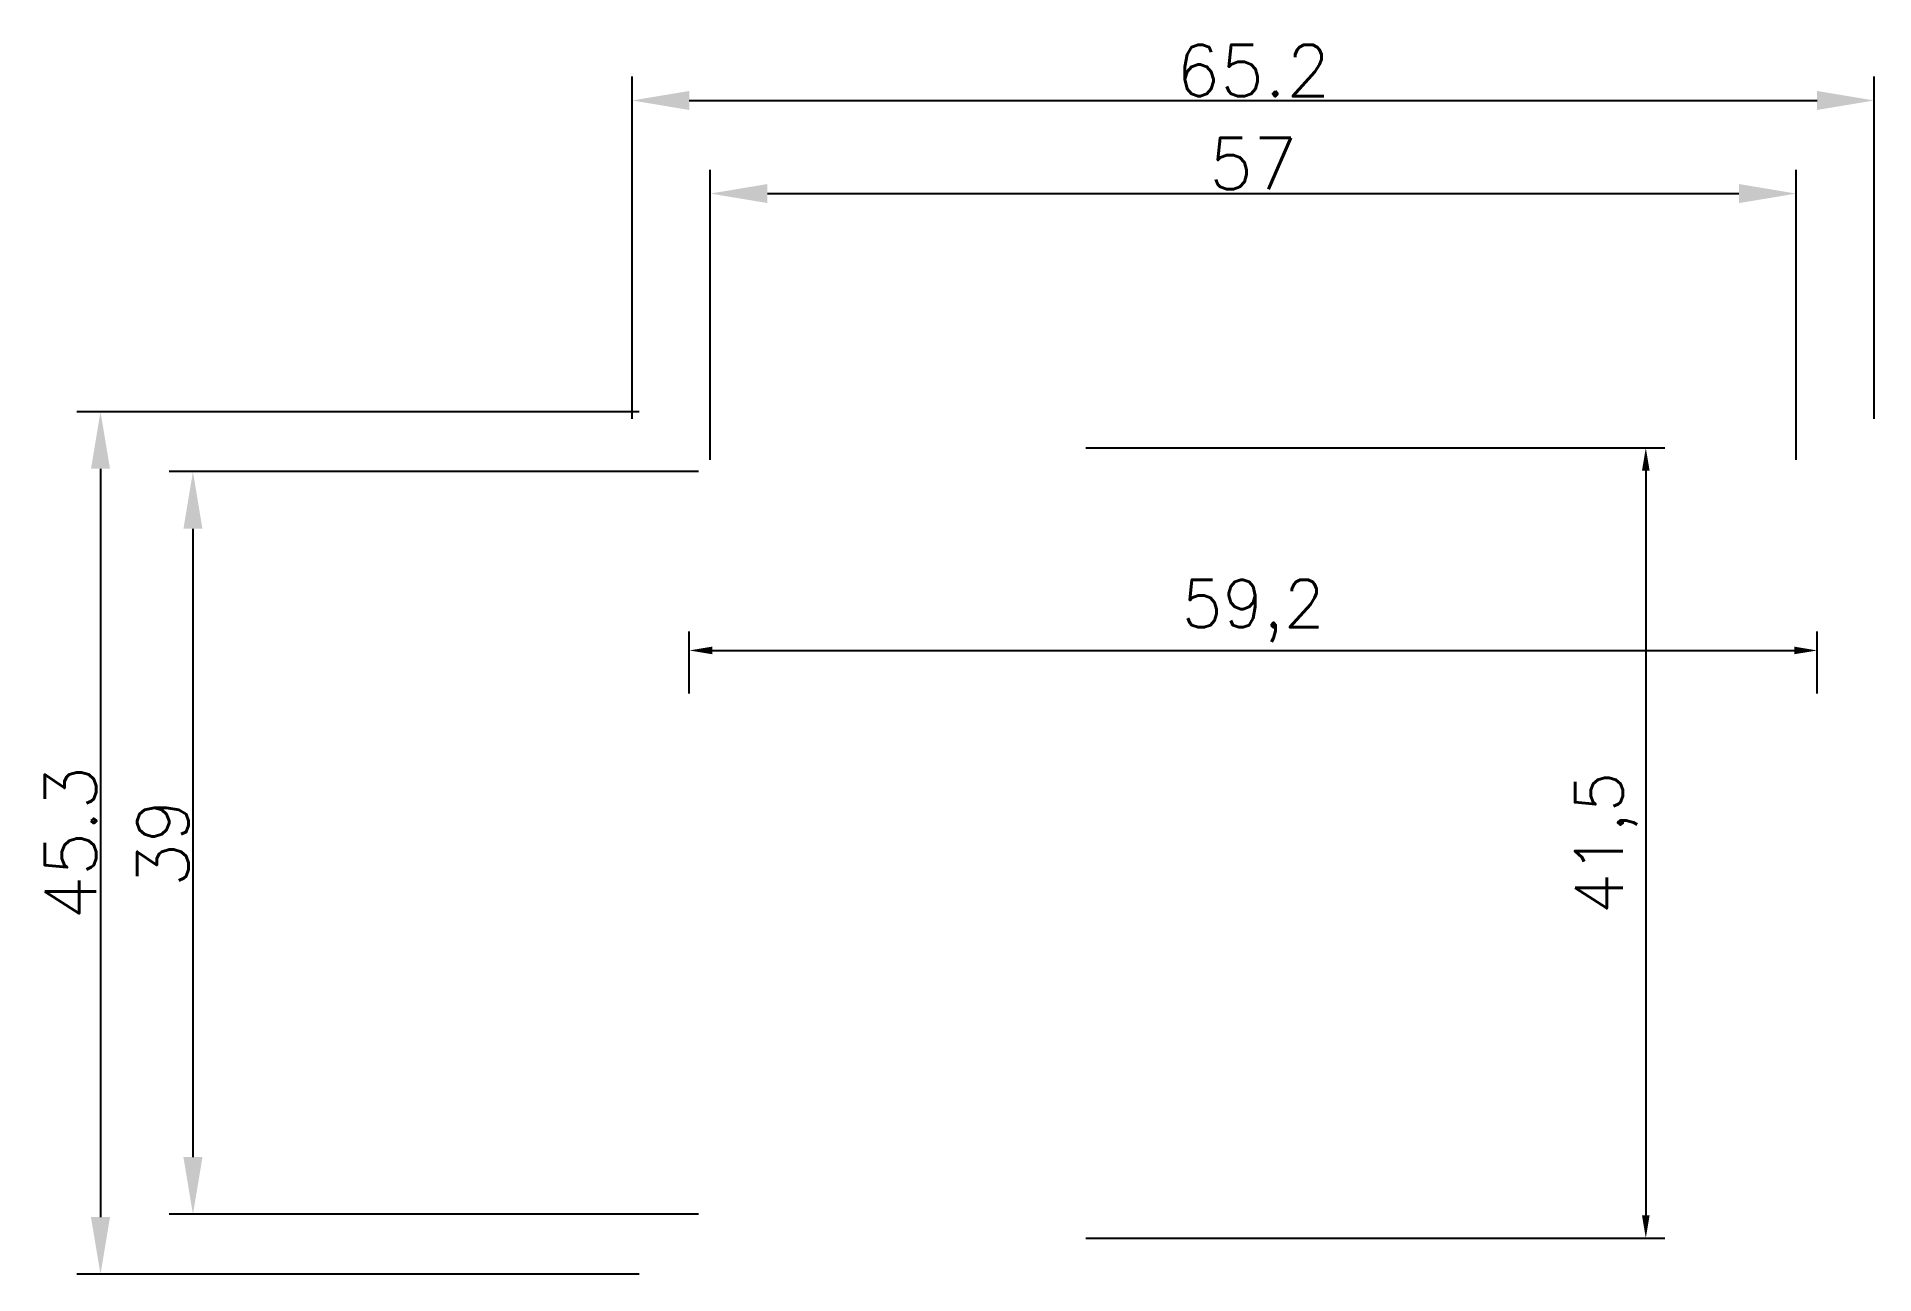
# Model space of a CAD drawing. Header units: millimetres. Extents: x 1100.3 to 1196.8, y 445.4 to 510.4.
import ezdxf

# ---------------------------------------------------------------- set-up
doc = ezdxf.new("R2010")
doc.units = ezdxf.units.MM
doc.layers.add('尺寸线', color=1, linetype='Continuous')
doc.layers.add('粗实', color=3, linetype='Continuous', lineweight=53)
doc.styles.get("Standard").update_dxf_attribs({"font": 'txt', "bigfont": 'gbcbig.shx'})
doc.dimstyles.new('副本 1 ISO-25', dxfattribs={"dimtxt": 2.5, "dimasz": 1.2, "dimexe": 1, "dimexo": 0.6, "dimtad": 1, "dimrnd": 0.05, "dimtxsty": 'Standard', "dimcen": 1.2, "dimadec": 1, "dimazin": 2, "dimtfac": 1, "dimtmove": 0, "dimatfit": 3, "dimfxl": 1, "dimarcsym": 0})
doc.dimstyles.new('副本ISO-25', dxfattribs={"dimtxt": 2.7, "dimasz": 3, "dimexe": 1.25, "dimexo": 0.625, "dimtad": 1, "dimdsep": 46, "dimtxsty": 'Standard', "dimblk": 'OBLIQUE', "dimcen": 2.5, "dimadec": 1, "dimazin": 0, "dimtfac": 1, "dimtmove": 0, "dimatfit": 3, "dimldrblk": 'CLOSEDBLANK', "dimfxl": 1, "dimarcsym": 0})

# ---------------------------------------------------------------- blocks, each defined once
blk = doc.blocks.new('*D10')
at = {"layer": 'Defpoints', "color": 0}
for p in [(1132.594, 490.728), (1103.685, 445.428), (1132.594, 445.428)]:
    blk.add_point(p, dxfattribs=at)
at = {"layer": '粗实', "color": 0, "lineweight": -2}
for p, q in [((1131.969, 490.728), (1102.435, 490.728)), ((1103.685, 487.728), (1103.685, 448.428)), ((1131.969, 445.428), (1102.435, 445.428))]:
    blk.add_line(p, q, dxfattribs=at)
at = {"layer": '粗实', "color": 0}
for points in [[(1103.185, 487.728), (1104.185, 487.728), (1103.685, 490.728)], [(1103.185, 448.428), (1104.185, 448.428), (1103.685, 445.428)]]:
    blk.add_solid(points, dxfattribs=at)
at = {"layer": '粗实', "color": 0, "lineweight": 30, "insert": (1102.11, 468.078), "char_height": 2.7, "attachment_point": 5, "rotation": 90}
blk.add_mtext('45.3', dxfattribs=at)
blk = doc.blocks.new('_ClosedBlank')
at = {"color": 0, "linetype": 'ByBlock', "lineweight": -2}
for p, q in [((-1, 0.167), (0, 0)), ((-1, 0.167), (-1, -0.167)), ((0, 0), (-1, -0.167))]:
    blk.add_line(p, q, dxfattribs=at)
blk = doc.blocks.new('_Oblique')
at = {"color": 0, "linetype": 'ByBlock', "lineweight": -2}
blk.add_line((-0.5, -0.5), (0.5, 0.5), dxfattribs=at)
blk = doc.blocks.new('*D11')
at = {"layer": 'Defpoints', "color": 0}
for p in [(1196.794, 507.071), (1131.594, 489.728), (1196.794, 489.728)]:
    blk.add_point(p, dxfattribs=at)
at = {"layer": '粗实', "color": 0, "lineweight": -2}
for p, q in [((1131.594, 490.353), (1131.594, 508.321)), ((1196.794, 490.353), (1196.794, 508.321)), ((1134.594, 507.071), (1193.794, 507.071))]:
    blk.add_line(p, q, dxfattribs=at)
at = {"layer": '粗实', "color": 0}
for points in [[(1134.594, 507.571), (1134.594, 506.571), (1131.594, 507.071)], [(1193.794, 507.571), (1193.794, 506.571), (1196.794, 507.071)]]:
    blk.add_solid(points, dxfattribs=at)
at = {"layer": '粗实', "color": 0, "lineweight": 30, "insert": (1164.194, 508.646), "char_height": 2.7, "attachment_point": 5}
blk.add_mtext('65.2', dxfattribs=at)
blk = doc.blocks.new('*D12')
at = {"layer": 'Defpoints', "color": 0}
for p in [(1192.694, 502.182), (1135.694, 487.578), (1192.694, 487.578)]:
    blk.add_point(p, dxfattribs=at)
at = {"layer": '粗实', "color": 0, "lineweight": -2}
for p, q in [((1135.694, 488.203), (1135.694, 503.432)), ((1192.694, 488.203), (1192.694, 503.432)), ((1138.694, 502.182), (1189.694, 502.182))]:
    blk.add_line(p, q, dxfattribs=at)
at = {"layer": '粗实', "color": 0}
for points in [[(1138.694, 502.682), (1138.694, 501.682), (1135.694, 502.182)], [(1189.694, 502.682), (1189.694, 501.682), (1192.694, 502.182)]]:
    blk.add_solid(points, dxfattribs=at)
at = {"layer": '粗实', "color": 0, "lineweight": 30, "insert": (1164.194, 503.757), "char_height": 2.7, "attachment_point": 5}
blk.add_mtext('57', dxfattribs=at)
blk = doc.blocks.new('*D13')
at = {"layer": 'Defpoints', "color": 0}
for p in [(1135.694, 487.578), (1108.536, 448.578), (1135.694, 448.578)]:
    blk.add_point(p, dxfattribs=at)
at = {"layer": '粗实', "color": 0, "lineweight": -2}
for p, q in [((1135.069, 487.578), (1107.286, 487.578)), ((1108.536, 484.578), (1108.536, 451.578)), ((1135.069, 448.578), (1107.286, 448.578))]:
    blk.add_line(p, q, dxfattribs=at)
at = {"layer": '粗实', "color": 0}
for points in [[(1108.036, 484.578), (1109.036, 484.578), (1108.536, 487.578)], [(1108.036, 451.578), (1109.036, 451.578), (1108.536, 448.578)]]:
    blk.add_solid(points, dxfattribs=at)
at = {"layer": '粗实', "color": 0, "lineweight": 30, "insert": (1106.961, 468.078), "char_height": 2.7, "attachment_point": 5, "rotation": 90}
blk.add_mtext('39', dxfattribs=at)
blk = doc.blocks.new('*D14')
at = {"layer": 'Defpoints', "color": 0}
for p in [(1193.794, 478.188), (1134.594, 475.328), (1193.794, 475.328)]:
    blk.add_point(p, dxfattribs=at)
at = {"layer": '尺寸线', "color": 0, "lineweight": -2}
for p, q in [((1134.594, 475.928), (1134.594, 479.188)), ((1193.794, 475.928), (1193.794, 479.188)), ((1135.794, 478.188), (1192.594, 478.188))]:
    blk.add_line(p, q, dxfattribs=at)
at = {"layer": '尺寸线', "color": 0}
for points in [[(1135.794, 478.388), (1135.794, 477.988), (1134.594, 478.188)], [(1192.594, 478.388), (1192.594, 477.988), (1193.794, 478.188)]]:
    blk.add_solid(points, dxfattribs=at)
at = {"layer": '尺寸线', "color": 0, "lineweight": 20, "insert": (1164.194, 480.272), "char_height": 2.5, "attachment_point": 5}
blk.add_mtext('59,2', dxfattribs=at)
blk = doc.blocks.new('*D15')
at = {"layer": 'Defpoints', "color": 0}
for p in [(1154.809, 488.828), (1154.809, 447.328), (1184.803, 447.328)]:
    blk.add_point(p, dxfattribs=at)
at = {"layer": '尺寸线', "color": 0, "lineweight": -2}
for p, q in [((1155.409, 488.828), (1185.803, 488.828)), ((1184.803, 487.628), (1184.803, 448.528)), ((1155.409, 447.328), (1185.803, 447.328))]:
    blk.add_line(p, q, dxfattribs=at)
at = {"layer": '尺寸线', "color": 0}
for points in [[(1184.603, 487.628), (1185.003, 487.628), (1184.803, 488.828)], [(1184.603, 448.528), (1185.003, 448.528), (1184.803, 447.328)]]:
    blk.add_solid(points, dxfattribs=at)
at = {"layer": '尺寸线', "color": 0, "lineweight": 20, "insert": (1182.72, 468.078), "char_height": 2.5, "attachment_point": 5, "rotation": 90}
blk.add_mtext('41,5', dxfattribs=at)

msp = doc.modelspace()

# ---------------------------------------------------------------- dimensions: what is measured, and where the dimension line sits
at = {"layer": '尺寸线', "lineweight": 20}
dim = msp.add_linear_dim(base=(1184.803, 447.328), p1=(1154.809, 488.828), p2=(1154.809, 447.328), angle=90, dimstyle='副本 1 ISO-25', override={"dimfxl": 0.18}, dxfattribs=at)
dim.commit()
dim.dimension.update_dxf_attribs({"geometry": '*D15', "text_midpoint": (1182.72, 468.078)})
dim = msp.add_linear_dim(base=(1193.794, 478.188), p1=(1134.594, 475.328), p2=(1193.794, 475.328), dimstyle='副本 1 ISO-25', override={"dimfxl": 0.18}, dxfattribs=at)
dim.commit()
dim.dimension.update_dxf_attribs({"geometry": '*D14', "text_midpoint": (1164.194, 480.272)})
at = {"layer": '粗实', "color": 3, "lineweight": 30}
for base, p1, p2, picture, middle in [((1196.794, 507.071), (1131.594, 489.728), (1196.794, 489.728), '*D11', (1164.194, 508.646)), ((1192.694, 502.182), (1135.694, 487.578), (1192.694, 487.578), '*D12', (1164.194, 503.757))]:
    dim = msp.add_linear_dim(base=base, p1=p1, p2=p2, dimstyle='副本ISO-25', override={"dimgap": 0.225, "dimblk1": 'Oblique', "dimfxl": 0.4}, dxfattribs=at)
    dim.commit()
    dim.dimension.update_dxf_attribs({"geometry": picture, "text_midpoint": middle})
for base, p1, p2, picture, middle in [((1103.685, 445.428), (1132.594, 490.728), (1132.594, 445.428), '*D10', (1102.11, 468.078)), ((1108.536, 448.578), (1135.694, 487.578), (1135.694, 448.578), '*D13', (1106.961, 468.078))]:
    dim = msp.add_linear_dim(base=base, p1=p1, p2=p2, angle=90, dimstyle='副本ISO-25', override={"dimgap": 0.225, "dimblk1": 'Oblique', "dimfxl": 0.4}, dxfattribs=at)
    dim.commit()
    dim.dimension.update_dxf_attribs({"geometry": picture, "text_midpoint": middle})

doc.saveas('drawing.dxf')
